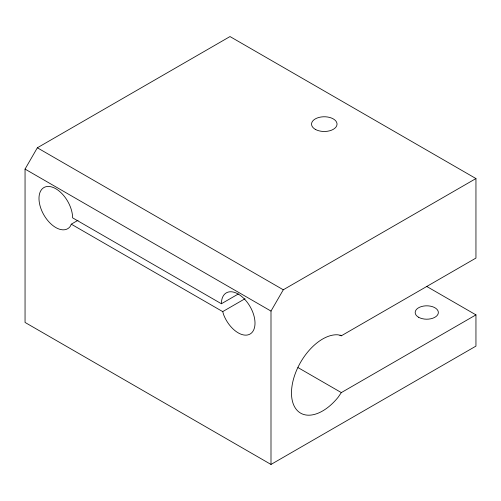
<?xml version="1.0" encoding="UTF-8"?>
<svg xmlns="http://www.w3.org/2000/svg" width="501" height="501" viewBox="0 0 501 501"><rect width="100%" height="100%" fill="white"/><g stroke="black" fill="none" stroke-linecap="round" stroke-linejoin="round"><path stroke-width="0.75" d="M71.28 224.179L70.347 226.245A23.766 13.721 60 0 1 42.917 213.175A23.766 13.721 60 0 1 50.044 186.585A23.766 13.721 60 0 1 72.601 217.841L221.398 303.75A23.766 13.721 60 0 1 243.949 298.533A23.766 13.721 60 0 1 251.076 333.359A23.766 13.721 60 0 1 223.646 314.753L222.713 311.609L71.28 224.179L78.043 220.277M25.05 169.088L37.35 147.789L230.003 36.56L475.95 178.556L475.95 258.071L341.331 335.795L338.219 334.837A44.057 25.438 -60 0 0 291.488 392.972A44.057 25.438 -60 0 0 338.219 397.143L341.331 392.596L475.95 314.872L475.95 346.11L270.997 464.44L25.05 322.444L25.05 169.088L270.997 311.083L270.997 464.44M270.997 311.083L283.29 289.785L475.95 178.556M221.398 303.75L238.307 293.987M222.713 311.609L245.039 298.721M426.489 286.315L475.95 314.872M37.35 147.789L283.29 289.785M339.972 335.012L341.331 335.795M297.963 367.559L341.331 392.596M418.56 317.239A11.592 6.695 0 0 0 437.962 314.24A11.592 6.695 0 0 0 423.758 306.042A11.592 6.695 0 0 0 418.56 317.239M315.267 129.327A12.75 7.365 0 0 0 336.603 126.027A12.75 7.365 0 0 0 320.984 117.009A12.75 7.365 0 0 0 315.267 129.327"/></g></svg>
